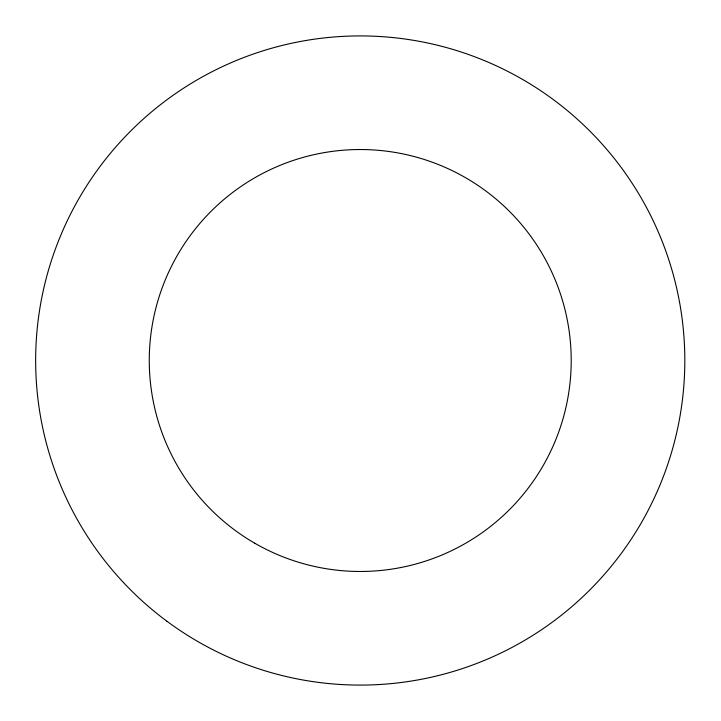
<?xml version="1.0" encoding="UTF-8"?>
<svg xmlns="http://www.w3.org/2000/svg" width="721" height="721" viewBox="0 0 721 721"><rect width="100%" height="100%" fill="white"/><g stroke="black" fill="none" stroke-linecap="round" stroke-linejoin="round"><path stroke-width="1.08" d="M166.957 621.268A324.585 324.585 0 0 0 682.706 397.496A324.585 324.585 0 0 0 231.044 62.736A324.585 324.585 0 0 0 166.957 621.268M254.747 543.21A210.983 210.983 0 0 0 571.212 360.5A210.983 210.983 0 0 0 254.747 177.79A210.983 210.983 0 0 0 254.747 543.21"/></g></svg>
